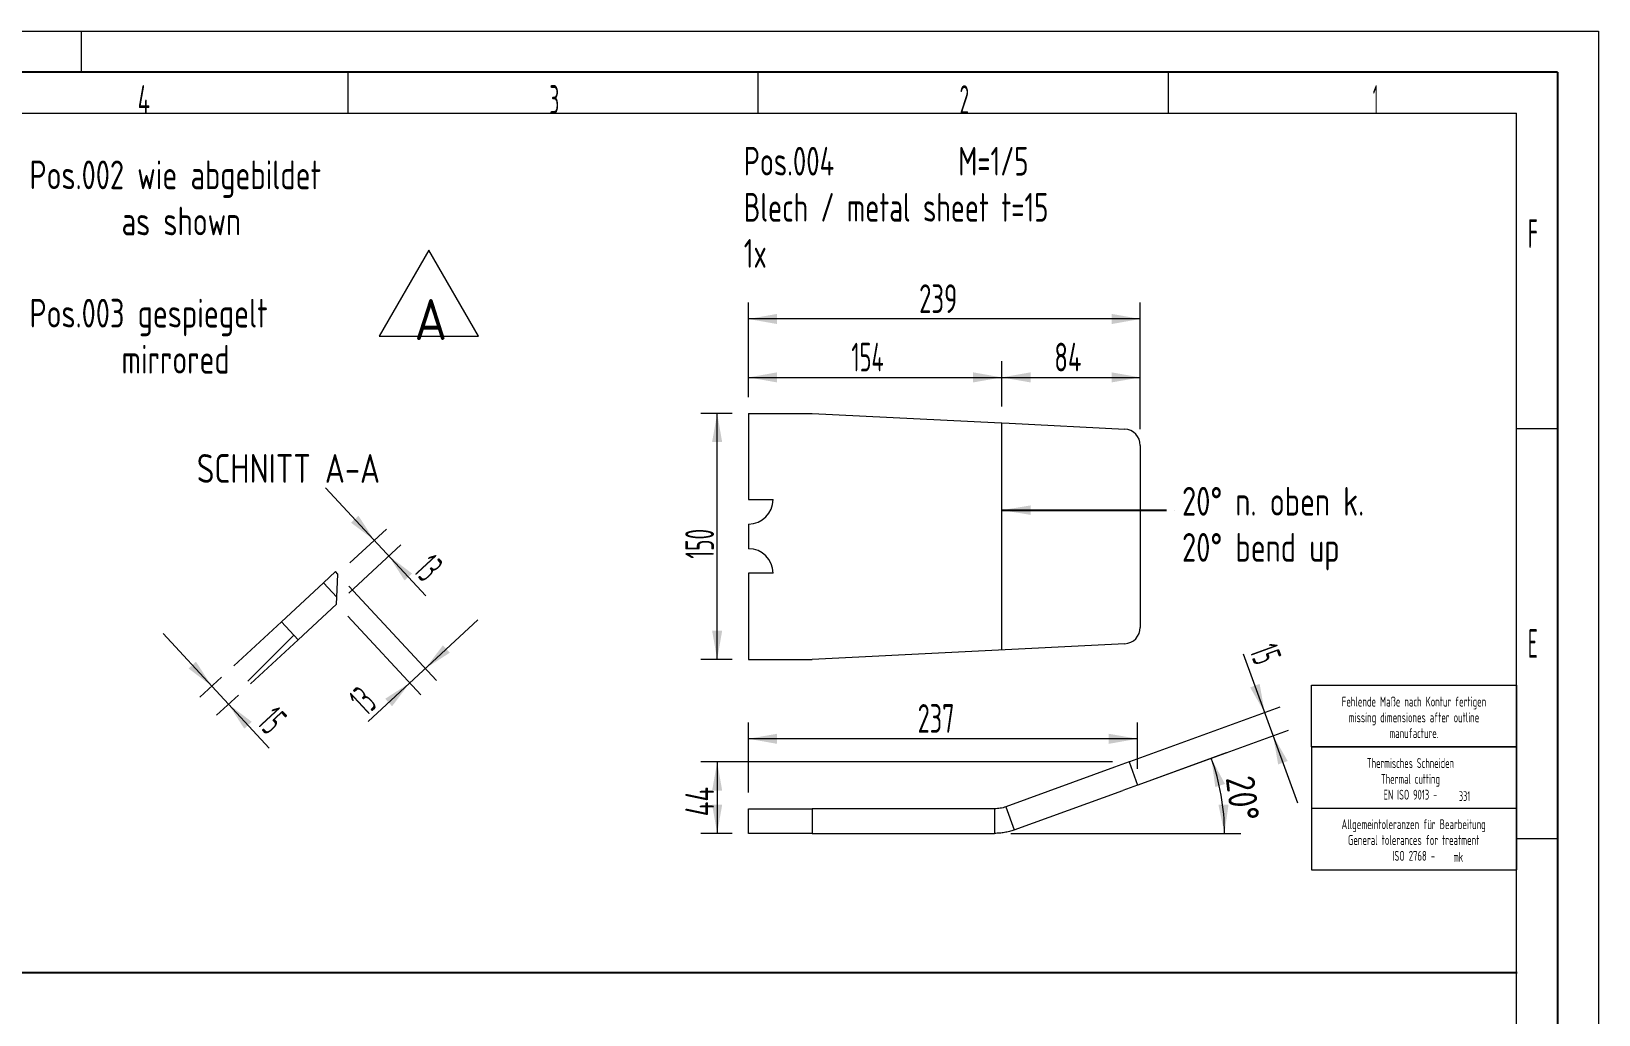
# Model space of a CAD drawing. Header units: millimetres. Extents: x 0 to 420, y 0 to 297.
# Drawn here: x 228.9 to 420, y 177 to 297 of the extents above; entities that cross this region are included whole.
import ezdxf
from ezdxf.lldxf.tags import DXFTag

# ---------------------------------------------------------------- set-up
doc = ezdxf.new("R2010")
doc.units = ezdxf.units.MM
for name, color, linetype, true_color in [('1', 7, 'Continuous', 0xffffff), ('102', 7, 'Continuous', 0xffffff), ('103', 7, 'Continuous', 0xffffff)]:
    doc.layers.add(name, color=color, linetype=linetype, true_color=true_color)
doc.styles.add('iso-1', font='isocp.shx')
tags = doc.linetypes.add('DASHDOT', pattern=[70, 31, -13, 13, -13]).pattern_tags.tags
tags[10:11] = [DXFTag(74, 4), DXFTag(75, 0), DXFTag(340, '0'), DXFTag(46, 0.0), DXFTag(50, 0.0), DXFTag(44, 0.0), DXFTag(45, 0.0)]
tags[8:9] = [DXFTag(74, 4), DXFTag(75, 0), DXFTag(340, '0'), DXFTag(46, 0.0), DXFTag(50, 0.0), DXFTag(44, 0.0), DXFTag(45, 0.0)]
tags[6:7] = [DXFTag(74, 4), DXFTag(75, 0), DXFTag(340, '0'), DXFTag(46, 0.0), DXFTag(50, 0.0), DXFTag(44, 0.0), DXFTag(45, 0.0)]
tags[4:5] = [DXFTag(74, 4), DXFTag(75, 0), DXFTag(340, '0'), DXFTag(46, 0.0), DXFTag(50, 0.0), DXFTag(44, 0.0), DXFTag(45, 0.0)]
doc.dimstyles.get("Standard").update_dxf_attribs({"dimtxt": 0.18, "dimasz": 0.18, "dimexe": 0.18, "dimexo": 0.0625, "dimgap": 0.09, "dimtad": 0, "dimtih": 1, "dimtoh": 1, "dimdec": 4, "dimzin": 0, "dimdsep": 46, "dimtxsty": 'Standard', "dimcen": 0.09, "dimadec": 0, "dimazin": 0, "dimtfac": 1, "dimtdec": 4, "dimtofl": 0, "dimtmove": 0, "dimatfit": 3, "dimfxl": 1, "dimtolj": 1, "dimtzin": 0, "dimarcsym": 0})

# ---------------------------------------------------------------- blocks, each defined once
blk = doc.blocks.new('LABLE3D_1', base_point=(367.33, 238.59))
at = {"layer": '1', "color": 2, "linetype": 'Continuous', "lineweight": 18, "insert": (369.21, 231.24), "char_height": 3.5, "attachment_point": 7, "line_spacing_factor": 0.963855, "style": 'iso-1'}
blk.add_mtext('\\W0.8038;20° n. oben k.\\P20° bend up', dxfattribs=at)
blk = doc.blocks.new('GROUPED_GEOM11')
at = {"layer": '1', "color": 1, "lineweight": 18}
for p, q in [((277.4, 270.3), (271.34, 259.8)), ((283.46, 259.8), (277.4, 270.3)), ((271.34, 259.8), (283.46, 259.8))]:
    blk.add_line(p, q, dxfattribs=at)
at = {"layer": '1', "color": 3, "linetype": 'Continuous', "lineweight": 18, "insert": (275.64, 259.34), "char_height": 5, "attachment_point": 7, "line_spacing_factor": 0.963855, "style": 'iso-1'}
blk.add_mtext('\\W0.9844;A', dxfattribs=at)
blk = doc.blocks.new('Revision A_6', base_point=(271.34, 259.81))
at = {"layer": '1', "color": 1, "linetype": 'Continuous', "lineweight": 18}
blk.add_blockref('GROUPED_GEOM11', (0, 0), dxfattribs=at)
blk = doc.blocks.new('ISO2768 - Allg_ Toleranzen f_ Bearbeitung', base_point=(384.99, 194.73))
at = {"layer": '1', "color": 4, "linetype": 'Continuous', "lineweight": 18}
for p, q in [((384.99, 202.23), (409.99, 202.23)), ((384.99, 202.23), (384.99, 194.73)), ((409.99, 202.23), (409.99, 194.73)), ((384.99, 194.73), (409.99, 194.73))]:
    blk.add_line(p, q, dxfattribs=at)
at = {"layer": '1', "color": 1, "linetype": 'Continuous', "lineweight": 13, "insert": (397.45, 195.82), "char_height": 1.2, "attachment_point": 8, "line_spacing_factor": 0.963855, "style": 'iso-1'}
blk.add_mtext('\\W0.7111;Allgemeintoleranzen für Bearbeitung\\PGeneral tolerances for treatment\\PISO 2768 -', dxfattribs=at)
at = {"layer": '1', "color": 3, "linetype": 'Continuous', "lineweight": 13, "insert": (402.28, 195.68), "char_height": 1.2, "attachment_point": 7, "line_spacing_factor": 0.963855, "style": 'iso-1'}
blk.add_mtext('\\W0.6417;mk', dxfattribs=at)
blk = doc.blocks.new('ISO9013 - Thermisches Schneiden', base_point=(384.99, 202.23))
at = {"layer": '1', "color": 4, "linetype": 'Continuous', "lineweight": 18}
for p, q in [((384.99, 209.73), (409.99, 209.73)), ((384.99, 209.73), (384.99, 202.23)), ((409.99, 209.73), (409.99, 202.23)), ((384.99, 202.23), (409.99, 202.23))]:
    blk.add_line(p, q, dxfattribs=at)
at = {"layer": '1', "color": 1, "linetype": 'Continuous', "lineweight": 13, "insert": (397.05, 203.28), "char_height": 1.2, "attachment_point": 8, "line_spacing_factor": 0.963855, "style": 'iso-1'}
blk.add_mtext('\\W0.6723;Thermisches Schneiden\\PThermal cutting\\PEN ISO 9013 -', dxfattribs=at)
at = {"layer": '1', "color": 3, "linetype": 'Continuous', "lineweight": 13, "insert": (402.96, 203.1), "char_height": 1.2, "attachment_point": 7, "line_spacing_factor": 0.963855, "style": 'iso-1'}
blk.add_mtext('\\W0.6756;331', dxfattribs=at)
blk = doc.blocks.new('ISO9013 - Thermisches Schneiden [SBM]', base_point=(384.97, 202.29))
at = {"layer": '1', "color": 18, "linetype": 'Continuous', "lineweight": 13}
blk.add_blockref('ISO9013 - Thermisches Schneiden', (384.99, 202.23), dxfattribs=at)
blk = doc.blocks.new('Nach Kontur fertigen', base_point=(384.99, 209.73))
at = {"layer": '1', "color": 4, "linetype": 'Continuous', "lineweight": 18}
for p, q in [((384.99, 209.73), (384.99, 217.23)), ((384.99, 217.23), (409.99, 217.23)), ((409.99, 217.23), (409.99, 209.73)), ((409.99, 209.73), (384.99, 209.73))]:
    blk.add_line(p, q, dxfattribs=at)
at = {"layer": '1', "color": 1, "linetype": 'Continuous', "lineweight": 13, "insert": (397.49, 210.78), "char_height": 1.2, "attachment_point": 8, "line_spacing_factor": 0.963855, "style": 'iso-1'}
blk.add_mtext('\\W0.7060;Fehlende Maße nach Kontur fertigen\\Pmissing dimensiones after outline\\Pmanufacture.', dxfattribs=at)
blk = doc.blocks.new('_U3')
at = {"layer": '1', "color": 3, "lineweight": 13}
for p, q in [((314.35, 250.39), (310.54, 250.39)), ((312.54, 220.39), (312.54, 250.39)), ((314.35, 220.39), (310.54, 220.39))]:
    blk.add_line(p, q, dxfattribs=at)
at = {"layer": '1', "color": 3, "lineweight": 25}
for points in [[(312.54, 250.39), (313.15, 246.89), (311.92, 246.89)], [(312.54, 220.39), (311.92, 223.89), (313.15, 223.89)]]:
    blk.add_solid(points, dxfattribs=at)
at = {"layer": '1', "color": 2, "linetype": 'Continuous', "lineweight": 18, "insert": (312.15, 232.67), "char_height": 3.5, "attachment_point": 7, "rotation": 90, "line_spacing_factor": 0.963855, "style": 'iso-1'}
blk.add_mtext('\\W0.6044;150', dxfattribs=at)
blk = doc.blocks.new('_U7')
at = {"layer": '1', "color": 3, "lineweight": 13}
for p, q in [((316.35, 252.39), (316.35, 256.78)), ((347.24, 251.23), (347.24, 256.78)), ((316.35, 254.78), (347.24, 254.78))]:
    blk.add_line(p, q, dxfattribs=at)
at = {"layer": '1', "color": 3, "lineweight": 25}
for points in [[(316.35, 254.78), (319.85, 255.4), (319.85, 254.17)], [(347.24, 254.78), (343.74, 254.17), (343.74, 255.4)]]:
    blk.add_solid(points, dxfattribs=at)
at = {"layer": '1', "color": 2, "linetype": 'Continuous', "lineweight": 18, "insert": (328.9, 255.51), "char_height": 3.5, "attachment_point": 7, "line_spacing_factor": 0.963855, "style": 'iso-1'}
blk.add_mtext('\\W0.6336;154', dxfattribs=at)
blk = doc.blocks.new('_U14')
at = {"layer": '1', "color": 3, "lineweight": 13}
for p, q in [((347.24, 251.23), (347.24, 256.78)), ((364.12, 248.48), (364.12, 256.78)), ((347.24, 254.78), (364.12, 254.78))]:
    blk.add_line(p, q, dxfattribs=at)
at = {"layer": '1', "color": 3, "lineweight": 25}
for points in [[(347.24, 254.78), (350.74, 255.4), (350.74, 254.17)], [(364.12, 254.78), (360.62, 254.17), (360.62, 255.4)]]:
    blk.add_solid(points, dxfattribs=at)
at = {"layer": '1', "color": 2, "linetype": 'Continuous', "lineweight": 18, "insert": (353.64, 255.51), "char_height": 3.5, "attachment_point": 7, "line_spacing_factor": 0.963855, "style": 'iso-1'}
blk.add_mtext('\\W0.6994;84', dxfattribs=at)
blk = doc.blocks.new('_U15')
at = {"layer": '1', "color": 3, "lineweight": 13}
for p, q in [((316.35, 204.16), (316.35, 212.7)), ((363.78, 207.05), (363.78, 212.7)), ((363.78, 210.7), (316.35, 210.7))]:
    blk.add_line(p, q, dxfattribs=at)
at = {"layer": '1', "color": 3, "lineweight": 25}
for points in [[(316.35, 210.7), (319.85, 211.31), (319.85, 210.08)], [(363.78, 210.7), (360.28, 210.08), (360.28, 211.31)]]:
    blk.add_solid(points, dxfattribs=at)
at = {"layer": '1', "color": 2, "linetype": 'Continuous', "lineweight": 18, "insert": (336.98, 211.43), "char_height": 3.5, "attachment_point": 7, "line_spacing_factor": 0.963855, "style": 'iso-1'}
blk.add_mtext('\\W0.6850;237', dxfattribs=at)
blk = doc.blocks.new('_U18')
at = {"layer": '1', "color": 3, "lineweight": 13}
for p, q in [((316.35, 252.39), (316.35, 263.91)), ((364.12, 248.48), (364.12, 263.91)), ((364.12, 261.91), (316.35, 261.91))]:
    blk.add_line(p, q, dxfattribs=at)
at = {"layer": '1', "color": 3, "lineweight": 25}
for points in [[(316.35, 261.91), (319.85, 262.53), (319.85, 261.29)], [(364.12, 261.91), (360.62, 261.29), (360.62, 262.53)]]:
    blk.add_solid(points, dxfattribs=at)
at = {"layer": '1', "color": 2, "linetype": 'Continuous', "lineweight": 18, "insert": (337.16, 262.64), "char_height": 3.5, "attachment_point": 7, "line_spacing_factor": 0.963855, "style": 'iso-1'}
blk.add_mtext('\\W0.6973;239', dxfattribs=at)
blk = doc.blocks.new('_U19')
at = {"layer": '1', "color": 3, "lineweight": 13}
for p, q in [((277.01, 228.14), (264.79, 241.33)), ((267.76, 232.15), (272.21, 236.27)), ((267.62, 228.48), (273.97, 234.36))]:
    blk.add_line(p, q, dxfattribs=at)
at = {"layer": '1', "color": 3, "lineweight": 25}
for points in [[(270.74, 234.91), (267.91, 237.06), (268.81, 237.9)], [(272.51, 233.01), (275.34, 230.86), (274.43, 230.02)]]:
    blk.add_solid(points, dxfattribs=at)
at = {"layer": '1', "color": 2, "linetype": 'Continuous', "lineweight": 18, "insert": (275.39, 231.08), "char_height": 3.5, "attachment_point": 7, "rotation": 312.7952, "line_spacing_factor": 0.963855, "style": 'iso-1'}
blk.add_mtext('\\W0.5232;13', dxfattribs=at)
blk = doc.blocks.new('_U20')
at = {"layer": '1', "color": 3, "lineweight": 13}
for p, q in [((267.65, 229.33), (278.32, 217.8)), ((267.51, 225.65), (276.41, 216.04)), ((283.38, 225.22), (269.99, 212.82))]:
    blk.add_line(p, q, dxfattribs=at)
at = {"layer": '1', "color": 3, "lineweight": 25}
for points in [[(276.96, 219.27), (279.11, 222.1), (279.95, 221.2)], [(275.06, 217.51), (272.91, 214.67), (272.07, 215.58)]]:
    blk.add_solid(points, dxfattribs=at)
at = {"layer": '1', "color": 2, "linetype": 'Continuous', "lineweight": 18, "insert": (269.79, 213.39), "char_height": 3.5, "attachment_point": 7, "rotation": 42.7952, "line_spacing_factor": 0.963855, "style": 'iso-1'}
blk.add_mtext('\\W0.5232;13', dxfattribs=at)
blk = doc.blocks.new('_U21')
at = {"layer": '1', "color": 3, "lineweight": 13}
for p, q in [((244.98, 223.54), (257.93, 209.55)), ((252.13, 218.23), (249.46, 215.76)), ((254.17, 216.03), (251.5, 213.56))]:
    blk.add_line(p, q, dxfattribs=at)
at = {"layer": '1', "color": 3, "lineweight": 25}
for points in [[(250.93, 217.12), (248.1, 219.27), (249, 220.1)], [(252.97, 214.91), (255.8, 212.77), (254.89, 211.93)]]:
    blk.add_solid(points, dxfattribs=at)
at = {"layer": '1', "color": 2, "linetype": 'Continuous', "lineweight": 18, "insert": (256.32, 212.49), "char_height": 3.5, "attachment_point": 7, "rotation": 312.7952, "line_spacing_factor": 0.963855, "style": 'iso-1'}
blk.add_mtext('\\W0.5232;15', dxfattribs=at)
blk = doc.blocks.new('_U22')
at = {"layer": '1', "color": 3, "lineweight": 13}
for p, q in [((383.31, 202.85), (376.69, 221.04)), ((362.85, 207.91), (381.17, 214.58)), ((363.87, 205.09), (382.19, 211.76))]:
    blk.add_line(p, q, dxfattribs=at)
at = {"layer": '1', "color": 3, "lineweight": 25}
for points in [[(379.29, 213.89), (377.51, 216.97), (378.67, 217.39)], [(380.31, 211.07), (382.09, 207.99), (380.93, 207.57)]]:
    blk.add_solid(points, dxfattribs=at)
at = {"layer": '1', "color": 2, "linetype": 'Continuous', "lineweight": 18, "insert": (377.41, 221.39), "char_height": 3.5, "attachment_point": 7, "rotation": 290, "line_spacing_factor": 0.963855, "style": 'iso-1'}
blk.add_mtext('\\W0.5232;15', dxfattribs=at)
blk = doc.blocks.new('_U29')
at = {"layer": '1', "color": 3, "lineweight": 13}
for p, q in [((360.75, 207.87), (310.54, 207.87)), ((312.54, 207.87), (312.54, 199.16)), ((314.35, 199.16), (310.54, 199.16))]:
    blk.add_line(p, q, dxfattribs=at)
at = {"layer": '1', "color": 3, "lineweight": 25}
for points in [[(312.54, 207.87), (313.15, 204.37), (311.92, 204.37)], [(312.54, 199.16), (311.92, 202.66), (313.15, 202.66)]]:
    blk.add_solid(points, dxfattribs=at)
at = {"layer": '1', "color": 2, "linetype": 'Continuous', "lineweight": 18, "insert": (312.15, 201.24), "char_height": 3.5, "attachment_point": 7, "rotation": 90, "line_spacing_factor": 0.963855, "style": 'iso-1'}
blk.add_mtext('\\W0.7599;44', dxfattribs=at)
blk = doc.blocks.new('_U33')
at = {"layer": '1', "color": 3, "lineweight": 13}
for p, q in [((363.87, 205.09), (374.65, 209.01)), ((348.35, 199.16), (376.38, 199.16))]:
    blk.add_line(p, q, dxfattribs=at)
blk.add_arc((347.59, 199.16), 26.8, 0, 19.9999, dxfattribs=at)
at = {"layer": '1', "color": 3, "lineweight": 25}
for points in [[(372.77, 208.33), (374.44, 205.19), (373.27, 204.81)], [(374.38, 199.16), (373.65, 202.64), (374.88, 202.68)]]:
    blk.add_solid(points, dxfattribs=at)
at = {"layer": '1', "color": 2, "linetype": 'Continuous', "lineweight": 18, "insert": (374.53, 205.95), "char_height": 3.5, "attachment_point": 7, "rotation": 276.9074, "line_spacing_factor": 0.963855, "style": 'iso-1'}
blk.add_mtext('\\W0.8969;20%%d', dxfattribs=at)

msp = doc.modelspace()

# ---------------------------------------------------------------- hatches: boundary and pattern name
at = {"layer": '102', "linetype": 'Continuous', "lineweight": 13}
h = msp.add_hatch(dxfattribs=at)
h.set_pattern_fill('ANSI31', color=1, scale=0.93, angle=-2.1e-14, style=0)
h.paths.add_polyline_path([(253.6, 219.59), (259.42, 224.98), (261.46, 222.78), (255.64, 217.39)], flags=0)

# ---------------------------------------------------------------- linework, layer by layer
at = {"layer": '1', "color": 4, "linetype": 'Continuous', "lineweight": 18}
for p, q in [((0, 297), (420, 297)), ((235, 297), (235, 292)), ((420, 297), (420, 0))]:
    msp.add_line(p, q, dxfattribs=at)
at = {"layer": '1', "color": 4, "linetype": 'Continuous', "lineweight": 25}
for p, q in [((415, 292), (20, 292)), ((415, 292), (415, 5)), ((25.07, 182.19), (410.07, 182.19))]:
    msp.add_line(p, q, dxfattribs=at)
at = {"layer": '1', "color": 1, "linetype": 'Continuous', "lineweight": 13}
for p, q in [((267.5, 292), (267.5, 287)), ((317.5, 292), (317.5, 287)), ((367.5, 292), (367.5, 287)), ((25, 287), (410, 287)), ((410, 10), (410, 287)), ((415, 248.5), (410, 248.5)), ((415, 198.5), (410, 198.5))]:
    msp.add_line(p, q, dxfattribs=at)
at = {"layer": '1', "color": 2, "linetype": 'Continuous', "lineweight": 18}
for p, q in [((316.35, 250.39), (324.12, 250.39)), ((316.35, 250.39), (316.35, 239.89)), ((324.12, 250.39), (346.35, 249.28)), ((346.35, 249.28), (348.12, 249.19)), ((348.12, 249.19), (362.22, 248.48)), ((364.12, 246.48), (364.12, 224.29)), ((316.35, 239.89), (319.35, 239.89)), ((316.35, 236.89), (316.35, 233.89)), ((316.35, 230.89), (316.35, 220.39)), ((319.35, 230.89), (316.35, 230.89)), ((362.22, 222.29), (324.12, 220.39)), ((316.35, 220.39), (324.12, 220.39))]:
    msp.add_line(p, q, dxfattribs=at)
at = {"layer": '1', "color": 6, "linetype": 'DASHDOT', "lineweight": 13}
msp.add_line((347.24, 221.54), (347.24, 249.23), dxfattribs=at)
at = {"layer": '1', "color": 3, "lineweight": 13}
msp.add_line((368.33, 238.59), (368.33, 238.59), dxfattribs=at)
at = {"layer": '1', "color": 2, "linetype": 'Continuous', "lineweight": 18}
for centre, radius, start, end in [((362.12, 246.48), 2, 0, 87.1376), ((316.35, 239.89), 3, 270, 360), ((316.35, 230.89), 3, 0, 90), ((362.12, 224.29), 2, 272.8624, 0)]:
    msp.add_arc(centre, radius, start, end, dxfattribs=at)
at = {"layer": '102', "color": 7, "linetype": 'Continuous', "lineweight": 18}
for p, q in [((264.55, 229.73), (259.42, 224.98)), ((266.02, 231.09), (264.55, 229.73)), ((266.18, 227.97), (264.55, 229.73)), ((266.29, 230.8), (266.02, 231.09)), ((266.18, 227.97), (266.29, 230.8)), ((266.15, 227.12), (266.18, 227.97)), ((266.15, 227.12), (261.46, 222.78)), ((253.6, 219.59), (259.42, 224.98)), ((259.42, 224.98), (261.46, 222.78)), ((261.46, 222.78), (255.64, 217.39))]:
    msp.add_line(p, q, dxfattribs=at)
at = {"layer": '103', "color": 7, "linetype": 'Continuous', "lineweight": 18}
for p, q in [((360.97, 207.22), (347.72, 202.4)), ((362.75, 207.87), (360.97, 207.22)), ((362.75, 207.87), (363.78, 205.05)), ((363.78, 205.05), (361.99, 204.4)), ((348.75, 199.58), (361.99, 204.4)), ((316.35, 202.16), (324.12, 202.16)), ((316.35, 199.16), (316.35, 202.16)), ((346.35, 202.16), (324.12, 202.16)), ((324.12, 202.16), (324.12, 199.16)), ((346.35, 202.16), (346.35, 199.16)), ((347.72, 202.4), (348.75, 199.58)), ((324.12, 199.16), (316.35, 199.16)), ((324.12, 199.16), (346.35, 199.16))]:
    msp.add_line(p, q, dxfattribs=at)
for points, knots in [([(347.72, 202.4), (347.5, 202.32), (347.27, 202.26), (346.82, 202.18), (346.58, 202.16), (346.35, 202.16)], [0, 0, 0, 0, 0.5, 0.5, 1, 1, 1, 1]), ([(348.75, 199.58), (348.55, 199.51), (348.36, 199.45), (347.97, 199.35), (347.77, 199.3), (347.37, 199.23), (347.16, 199.2), (346.76, 199.17), (346.55, 199.16), (346.35, 199.16)], [0, 0, 0, 0, 0.25, 0.25, 0.5, 0.5, 0.75, 0.75, 1, 1, 1, 1])]:
    msp.add_open_spline(points, degree=3, knots=knots, dxfattribs=at)

# ---------------------------------------------------------------- block references
at = {"layer": '1', "color": 3, "linetype": 'Continuous', "lineweight": 13}
for name, p in [('Revision A_6', (271.34, 259.81)), ('Nach Kontur fertigen', (384.99, 209.73)), ('ISO2768 - Allg_ Toleranzen f_ Bearbeitung', (384.99, 194.73))]:
    msp.add_blockref(name, p, dxfattribs=at)
at = {"layer": '1', "color": 3, "linetype": 'Continuous', "lineweight": 18}
msp.add_blockref('LABLE3D_1', (367.33, 238.59), dxfattribs=at)
at = {"layer": '1', "color": 2, "linetype": 'Continuous', "lineweight": 18}
msp.add_blockref('_U33', (0, 0), dxfattribs=at)
at = {"layer": '1', "color": 18, "linetype": 'Continuous', "lineweight": 13}
msp.add_blockref('ISO9013 - Thermisches Schneiden [SBM]', (384.97, 202.29), dxfattribs=at)

# ---------------------------------------------------------------- texts
at = {"layer": '1', "color": 1, "linetype": 'Continuous', "lineweight": 13, "char_height": 3.5, "attachment_point": 7, "line_spacing_factor": 0.963855, "style": 'iso-1'}
for s, insert in [('\\W0.6380;4', (241.89, 286.93)), ('\\W0.5404;3', (292.09, 286.93)), ('\\W0.5404;2', (342.09, 286.93)), ('\\W0.4176;1', (392.48, 286.93)), ('\\W0.5404;F', (411.37, 270.57)), ('\\W0.5404;E', (411.37, 220.57))]:
    msp.add_mtext(s, dxfattribs=dict(at, insert=insert))
at = {"layer": '1', "color": 2, "linetype": 'Continuous', "lineweight": 18, "char_height": 3.5, "line_spacing_factor": 0.963855, "style": 'iso-1'}
for s, insert, attachment_point in [('\\W0.7556;Pos.004          M=1/5\\PBlech / metal sheet t=15\\P1x', (315.78, 268.16), 7), ('\\W0.8010;Pos.002 wie abgebildet\\P       as shown\\P\\PPos.003 gespiegelt\\P       mirrored\\P ', (228.71, 249.62), 7), ('\\W0.8612;SCHNITT {\\H1.00x;A-A}', (260.27, 241.92), 8)]:
    msp.add_mtext(s, dxfattribs=dict(at, insert=insert, attachment_point=attachment_point))

# ---------------------------------------------------------------- dimensions: what is measured, and where the dimension line sits
at = {"layer": '1', "color": 2, "linetype": 'Continuous', "lineweight": 18}
for base, p1, p2, angle, text, override, picture, middle in [((364.12, 261.91), (316.35, 248.06), (364.12, 246.48), 180, '\\C2;239', {"dimtxt": 3.5, "dimasz": 3.5, "dimexe": 2, "dimexo": 2, "dimgap": 1.75, "dimtad": 1, "dimtih": 0, "dimtoh": 0, "dimdec": 0, "dimlfac": 1, "dimzin": 8, "dimdsep": 44, "dimlunit": 2, "dimpost": '', "dimtxsty": 'iso-1', "dimsah": 1, "dimse1": 0, "dimse2": 0, "dimsd1": 0, "dimsd2": 0, "dimclrd": 3, "dimclre": 3, "dimclrt": 2, "dimtol": 0, "dimtm": -0.1, "dimtfac": 0.714286, "dimtdec": 2, "dimtofl": 1, "dimtmove": 0, "dimtzin": 8, "dimlwd": 13, "dimlwe": 13}, '_U18', (340.24, 261.91)), ((312.54, 250.39), (316.35, 220.39), (316.35, 250.39), 90, '\\C2;150', {"dimtxt": 3.5, "dimasz": 3.5, "dimexe": 2, "dimexo": 2, "dimgap": 1.75, "dimtad": 1, "dimtih": 0, "dimtoh": 0, "dimdec": 1, "dimlfac": 1, "dimzin": 8, "dimdsep": 44, "dimlunit": 2, "dimpost": '', "dimtxsty": 'iso-1', "dimsah": 1, "dimse1": 0, "dimse2": 0, "dimsd1": 0, "dimsd2": 0, "dimclrd": 3, "dimclre": 3, "dimclrt": 2, "dimtol": 0, "dimtm": -0.1, "dimtfac": 0.714286, "dimtdec": 2, "dimtofl": 1, "dimtmove": 0, "dimtzin": 8, "dimlwd": 13, "dimlwe": 13}, '_U3', (312.54, 235.39)), ((270.74, 234.91), (265.32, 226.35), (266.29, 230.8), 312.7952, '\\C2;13', {"dimtxt": 3.5, "dimasz": 3.5, "dimexe": 2, "dimexo": 2, "dimgap": 1.75, "dimtad": 1, "dimtih": 0, "dimtoh": 0, "dimdec": 1, "dimlfac": 1, "dimzin": 8, "dimdsep": 44, "dimlunit": 2, "dimpost": '', "dimtxsty": 'iso-1', "dimsah": 1, "dimse1": 0, "dimse2": 0, "dimsd1": 0, "dimsd2": 0, "dimclrd": 3, "dimclre": 3, "dimclrt": 2, "dimtol": 0, "dimtm": -0.1, "dimtfac": 0.714286, "dimtdec": 2, "dimtofl": 1, "dimtmove": 0, "dimtzin": 8, "dimlwd": 13, "dimlwe": 13}, '_U19', (282.13, 222.61)), ((275.06, 217.51), (266.27, 230.82), (266.15, 227.12), 42.7952, '\\C2;13', {"dimtxt": 3.5, "dimasz": 3.5, "dimexe": 2, "dimexo": 2, "dimgap": 1.75, "dimtad": 1, "dimtih": 0, "dimtoh": 0, "dimdec": 1, "dimlfac": 1, "dimzin": 8, "dimdsep": 44, "dimlunit": 2, "dimpost": '', "dimtxsty": 'iso-1', "dimsah": 1, "dimse1": 0, "dimse2": 0, "dimsd1": 0, "dimsd2": 0, "dimclrd": 3, "dimclre": 3, "dimclrt": 2, "dimtol": 0, "dimtm": -0.1, "dimtfac": 0.714286, "dimtdec": 2, "dimtofl": 1, "dimtmove": 0, "dimtzin": 8, "dimlwd": 13, "dimlwe": 13}, '_U20', (264.66, 207.88)), ((252.97, 214.91), (259.31, 224.87), (261.46, 222.78), 132.7952, '\\C2;15', {"dimtxt": 3.5, "dimasz": 3.5, "dimexe": 2, "dimexo": 2, "dimgap": 1.75, "dimtad": 1, "dimtih": 0, "dimtoh": 0, "dimdec": 1, "dimlfac": 1, "dimzin": 8, "dimdsep": 44, "dimlunit": 2, "dimpost": '', "dimtxsty": 'iso-1', "dimsah": 1, "dimse1": 0, "dimse2": 0, "dimsd1": 0, "dimsd2": 0, "dimclrd": 3, "dimclre": 3, "dimclrt": 2, "dimtol": 0, "dimtm": -0.1, "dimtfac": 0.714286, "dimtdec": 2, "dimtofl": 1, "dimtmove": 0, "dimtzin": 8, "dimlwd": 13, "dimlwe": 13}, '_U21', (260.89, 206.35)), ((379.29, 213.89), (360.87, 203.99), (360.97, 207.22), 290, '\\C2;15', {"dimtxt": 3.5, "dimasz": 3.5, "dimexe": 2, "dimexo": 2, "dimgap": 1.75, "dimtad": 1, "dimtih": 0, "dimtoh": 0, "dimdec": 1, "dimlfac": 1, "dimzin": 8, "dimdsep": 44, "dimlunit": 2, "dimpost": '', "dimtxsty": 'iso-1', "dimsah": 1, "dimse1": 0, "dimse2": 0, "dimsd1": 0, "dimsd2": 0, "dimclrd": 3, "dimclre": 3, "dimclrt": 2, "dimtol": 0, "dimtm": -0.1, "dimtfac": 0.714286, "dimtdec": 2, "dimtofl": 1, "dimtmove": 0, "dimtzin": 8, "dimlwd": 13, "dimlwe": 13}, '_U22', (375.3, 224.85)), ((312.54, 199.16), (362.75, 207.87), (316.35, 199.16), 90, '\\C2;44', {"dimtxt": 3.5, "dimasz": 3.5, "dimexe": 2, "dimexo": 2, "dimgap": 1.75, "dimtad": 1, "dimtih": 0, "dimtoh": 0, "dimdec": 0, "dimlfac": 1, "dimzin": 8, "dimdsep": 44, "dimlunit": 2, "dimpost": '', "dimtxsty": 'iso-1', "dimsah": 1, "dimse1": 0, "dimse2": 0, "dimsd1": 0, "dimsd2": 0, "dimclrd": 3, "dimclre": 3, "dimclrt": 2, "dimtol": 0, "dimtm": -0.1, "dimtfac": 0.714286, "dimtdec": 2, "dimtofl": 1, "dimtmove": 0, "dimtzin": 8, "dimlwd": 13, "dimlwe": 13}, '_U29', (312.54, 203.5))]:
    dim = msp.add_linear_dim(base=base, p1=p1, p2=p2, angle=angle, text=text, dimstyle='Standard', override=override, dxfattribs=at)
    dim.commit()
    dim.dimension.update_dxf_attribs({"geometry": picture, "text_midpoint": middle, "dimtype": 160})
for base, p1, p2, text, picture, middle in [((347.24, 254.78), (316.35, 239.89), (347.24, 235.39), '\\C2;154', '_U7', (331.79, 254.78)), ((364.12, 254.78), (347.24, 235.39), (364.12, 235.39), '\\C2;84', '_U14', (355.68, 254.78)), ((316.35, 210.7), (363.78, 205.05), (316.35, 202.16), '\\C2;237', '_U15', (340.07, 210.7))]:
    dim = msp.add_linear_dim(base=base, p1=p1, p2=p2, text=text, dimstyle='Standard', override={"dimtxt": 3.5, "dimasz": 3.5, "dimexe": 2, "dimexo": 2, "dimgap": 1.75, "dimtad": 1, "dimtih": 1, "dimtoh": 0, "dimdec": 0, "dimlfac": 1, "dimzin": 8, "dimdsep": 44, "dimlunit": 2, "dimpost": '', "dimtxsty": 'iso-1', "dimsah": 1, "dimse1": 0, "dimse2": 0, "dimsd1": 0, "dimsd2": 0, "dimclrd": 3, "dimclre": 3, "dimclrt": 2, "dimtol": 0, "dimtm": -0.1, "dimtfac": 0.714286, "dimtdec": 2, "dimtofl": 1, "dimtmove": 0, "dimtzin": 8, "dimlwd": 13, "dimlwe": 13}, dxfattribs=at)
    dim.commit()
    dim.dimension.update_dxf_attribs({"geometry": picture, "text_midpoint": middle, "dimtype": 160})

# ---------------------------------------------------------------- leaders
at = {"layer": '1', "color": 3, "linetype": 'Continuous', "lineweight": 13}
msp.add_leader([(347.24, 238.59), (363.83, 238.59), (367.33, 238.59)], dimstyle='Standard', override={"dimasz": 3.5}, dxfattribs=at)

doc.saveas('drawing.dxf')
